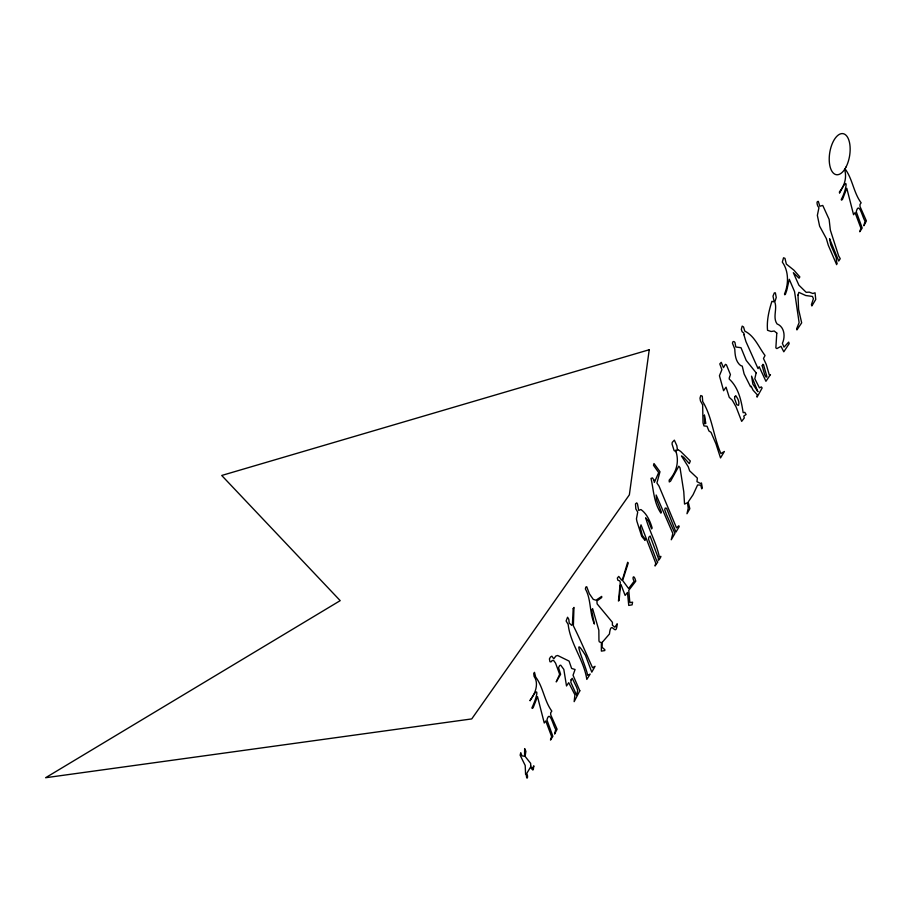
<?xml version="1.0" encoding="UTF-8"?>
<svg xmlns="http://www.w3.org/2000/svg" width="912" height="912" viewBox="0 0 912 912"><rect width="100%" height="100%" fill="white"/><g stroke="black" fill="none" stroke-linecap="round" stroke-linejoin="round"><path stroke-width="1.37" d="M839.428 192.854L839.519 191.714C844.74 185.729 846.974 177.088 844.592 169.472M839.735 192.899C849.494 172.653 846.347 190.3 841.263 199.466L841.48 200.138L842.437 199.477L846.803 188.305L853.564 214.708L855.068 212.656L860.917 228.194L859.788 231.762L862.193 228.023L856.254 211.687C859.07 200.503 862.706 218.39 865.043 220.989L863.903 225.754L866.4 220.921L860.027 206.545L859.982 204.516L861.122 202.806C853.495 192.523 852.617 178.912 845.025 168.811M530.123 700.655C539.984 682.826 537.578 695.981 531.958 707.769L532.163 708.43L533.132 707.78L537.499 696.597L544.259 722.999L545.764 720.959L551.612 736.486L550.483 740.054L552.889 736.315L546.938 719.978C549.754 708.795 553.402 726.682 555.739 729.281L554.599 734.057L557.095 729.224L550.723 714.837L550.677 712.819L551.806 711.098C544.179 700.781 543.29 687.158 535.675 677.023L534.489 672.349L533.714 673.523L534.113 676.465C539.117 683.373 535.287 693.907 530.214 700.017L530.123 700.655M653.858 479.929L654.337 482.437L658.692 472.598L653.494 465.291L653.984 463.524L659.98 471.732L656.925 483.041L659 486.096L676.499 527.831L678.836 525.745L679.144 526.691L675.929 532.129L666.524 508.235L665.224 508.075L664.723 509.762L666.638 514.927L674.96 533.429L671.255 539.767L672.839 533.452L656.161 495.022L656.492 499.628L661.303 511.837L660.926 513.16C653.687 502.58 653.573 489.345 651.008 478.39L652.49 477.934L653.858 479.929M836.828 263.237L836.635 264.651L828.313 245.317L826.295 238.488L819.614 226.165L817.357 215.403L818.93 207.731L817.768 205.998C817.323 204.915 816.08 200.982 818.338 201.392L819.797 206.237L822.761 205.451L829.122 219.404L830.342 230.098L838.664 255.953L840.248 258.666L838.732 261.037L829.589 238.727L830.695 244.667L836.179 257.515L836.828 263.237M573.181 608.714L572.417 624.389L571.71 625.336L569.225 623.124L568.792 619.271L567.56 617.207L566.113 620.981L568.187 624.481C570.239 643.655 583.965 660.049 586.815 679.406L590.178 674.082L587.465 675.256C588.046 671.061 569.202 629.394 585.47 655.34L591.785 672.155L595.046 666.319L592.526 667.709C586.177 653.687 580.26 639.517 573.374 625.826L573.967 607.403L573.181 608.714M798 295.032L798.593 309.419L801.671 322.848L796.928 329.893L796.678 328.708L799.117 322.62L794.569 291.669L789.279 279.277L786.725 290.483L785.357 294.394L784.696 294.77L784.525 293.926C788.766 284.099 788.777 270.841 782.325 262.12L783.533 257.788L784.958 258.335L786.349 264.092L793.942 270.203L799.835 276.917L799.049 278.217L793.337 272.688L798.889 285.171L806.162 292.307L809.263 292.148L812.831 293.493L815.054 292.798L815.738 299.455L811.862 305.942L811.441 304.665L813.424 298.68L812.444 296.434L805.729 295.522L798.844 292.342L798 295.032M776.785 333.085L775.861 347.905L776.853 348.601L780.991 346.332L783.796 351.793L789.165 343.687L788.698 342.091L784.024 347.107L782.371 343.322C785.483 336.824 784.616 326.838 777.024 323.897C772.464 317.342 777.491 309.02 774.79 302.009L776.249 297.506L775.371 292.855L774.334 292.889L773 296.138L774.003 300.914L773.581 301.792L771.905 301.336C768.964 310.502 766.593 320.682 767.539 330.292L771.142 331.501L774.208 331.01L776.785 333.085M620.331 585.869L619.168 600.335L618.45 601.042L620.308 582.278L619.658 580.876L617.812 580.214L617.333 578.083L618.735 576.418L621.665 580.169L622.725 578.698L627.661 562.294L628.208 563.103L622.634 580.511L628.607 588.525L634.159 581.218C631.617 577.729 633.897 573.431 635.778 581.161L628.767 590.338L629.782 601.966L629.93 602.615L632.586 602.171L632.096 604.85L628.744 605.42L627.479 592.447L625.13 595.433L621.026 584.649L620.331 585.869M702.639 404.837L703.027 422.872L703.996 425.927L707.028 426.246L708.943 430.988L710.995 432.311L715.886 443.654L720.526 457.915L724.39 451.486L720.913 453.538C713.423 436.643 712.352 417.502 702.707 401.508L702.286 396.15L700.781 395.523L699.994 398.168L700.473 400.938L702.639 404.837M762.204 365.78L764.701 374.821L766.023 377.066L766.958 376.827L763.492 364.606L762.865 364.333L762.204 365.78M743.884 334.658L745.925 341.544L758.043 368.653L759.172 366.692L765.932 381.307L770.458 374.615L769.295 374.957L766.285 364.526L763.481 358.473L765.043 355.498C758.602 347.027 754.669 336.004 744.785 331.113L743.542 326.952L742.197 326.108L741.319 329.392L742.083 331.683L743.987 333.211L743.884 334.658M645.776 518.039C649.344 531.023 656.458 543.29 659.308 556.753L659.935 556.981C663.252 553.607 656.857 564.209 658.487 558.623L650.131 536.051L648.877 537.145L648.512 539.243L656.811 561.142L657.803 561.974L655.044 565.999L655.717 563.16L641.022 524.856L640.27 527.284L642.31 535.424L645.183 539.163L645.046 540.417L641.717 536.347L636.907 521.333L636.439 518.871L637.716 512.054L635.835 508.93L635.482 503.846L636.747 502.877L637.477 503.96L638.719 510.389L640.908 509.523C646.836 513.718 650.096 521.037 652.114 527.843L651.624 528.88L648.466 521.003L645.776 518.039M676.294 452.603C679.109 462.521 676.237 472.405 669.18 480.111L669.271 481.969L670.559 481.16L678.813 466.203L680.033 467.753L683.772 491.716L684.536 504.085L687.477 502.717L688.229 508.223L686.975 513.741L689.825 508.725L688.195 501.988L693.074 494.737L697.589 484.99L700.758 485.093L701.727 488.843L702.286 487.738L701.465 482.95L700.633 483.554L696.962 481.661L697.349 478.082L689.643 470.843L688.218 466.693L681.469 455.954L683.624 457.243L689.278 463.615L690.327 461.027L680.66 451.429L677.821 449.513L677.445 450.152L676.864 445.717L674.356 440.143L672.247 442.377L672.053 444.064L674.128 450.596L675.336 451.246L676.009 449.981L676.294 452.603M704.406 415.199L704.657 423.704L705.808 423.419L704.406 415.199M602.251 642.322L602.034 647.246L604.918 649.777L604.759 650.575L601.373 651.122L601.361 642.607L599.287 641.831L598.956 640.577L598.842 630.203L592.606 608.612L591.649 610.55L594.407 624.025C589.357 612.761 591.284 599.184 585.379 588.97L585.835 587.066L586.724 586.724L589.369 593.746L593.279 599.401L596.026 600.187L601.703 596.38L601.726 597.52L596.915 600.985L597.109 603.869L612.408 622.315L612.408 625.233L614.893 627.228L617.219 623.774C615.988 639.107 611.188 618.04 609.444 634.011L602.251 642.322M571.072 679.839L570.866 682.415L576.601 695.218L577.684 690.43L576.566 687.169L572.223 678.289L571.072 679.839M530.693 765.35L530.602 766.388L532.779 768.109L533.851 765.818L533.281 769.511L532.859 770.024L530.328 767.448L526.748 773.433C528.686 777.229 526.589 781.071 526.315 774.938L525.586 774.448L525.209 765.499L520.136 755.182L520.763 752.662L521.972 755.854L524.56 756.265L524.651 748.57L525.893 751.283L525.095 756.39L530.659 763.378L530.693 765.35M579.827 690.772L574.15 701.659L574.913 694.796L568.7 682.689L566.512 685.961L563.81 669.374L560.72 665.201L559.649 665.521L558.554 667.709L560.618 674.321L556.229 681.914L559.649 674.299L555.568 663.149L553.778 660.63L552.227 660.459L551.076 661.895L549.959 661.713L549.412 658.931L550.46 657.05L551.84 656.195L553.778 658.806L555.921 655.979L557.688 655.5L569.077 661.097L571.619 668.45L575.073 669.499L573.032 675.245L579.827 690.772M734.764 396.823L734.57 398.544L736.793 404.791L738.549 405.327C739.746 401.816 737.751 398.407 735.733 395.648L734.764 396.823M649.23 349.741L629.36 494.84L471.732 718.918L45.6 777.731L340.199 600.643L221.719 475.471L649.23 349.741M729.486 377.317L729.155 378.982C738.549 387.52 741.319 400.653 743.143 412.657L744.796 412.361L746.096 414.504L743.782 416.054L744.283 417.981L741.673 421.378L736.064 406.855L732.302 400.186L729.247 397.324L726.055 387.155L723.592 390.712L719.443 375.744L721.894 369.679L719.773 363.888L721.244 362.326L723.467 367.639L725.428 364.367L726.408 364.8L730.432 374.581L729.486 377.317M756.162 372.871L754.805 378.742L759.457 387.862L761.338 386.905L762.136 387.999L757.04 397.142L757.12 394.611L753.061 390.188L751.135 386.198L750.565 386.768L744.112 373.909L742.254 366.1L740.567 365.507C735.642 361.608 735.004 354.985 734.798 349.148L732.439 343.174L732.952 341.704L733.955 341.51L734.935 342.388L735.824 347.005L741.011 347.7L746.21 360.422L756.162 372.871M757.815 391.579L752.867 384.112L751.568 376.12L757.815 391.579M846.097 166.907A20.794 10.055 -80.8 0 0 843.646 133.79A20.794 10.055 -80.8 0 0 829.316 161.823A20.794 10.055 -80.8 0 0 846.097 166.907"/></g></svg>
